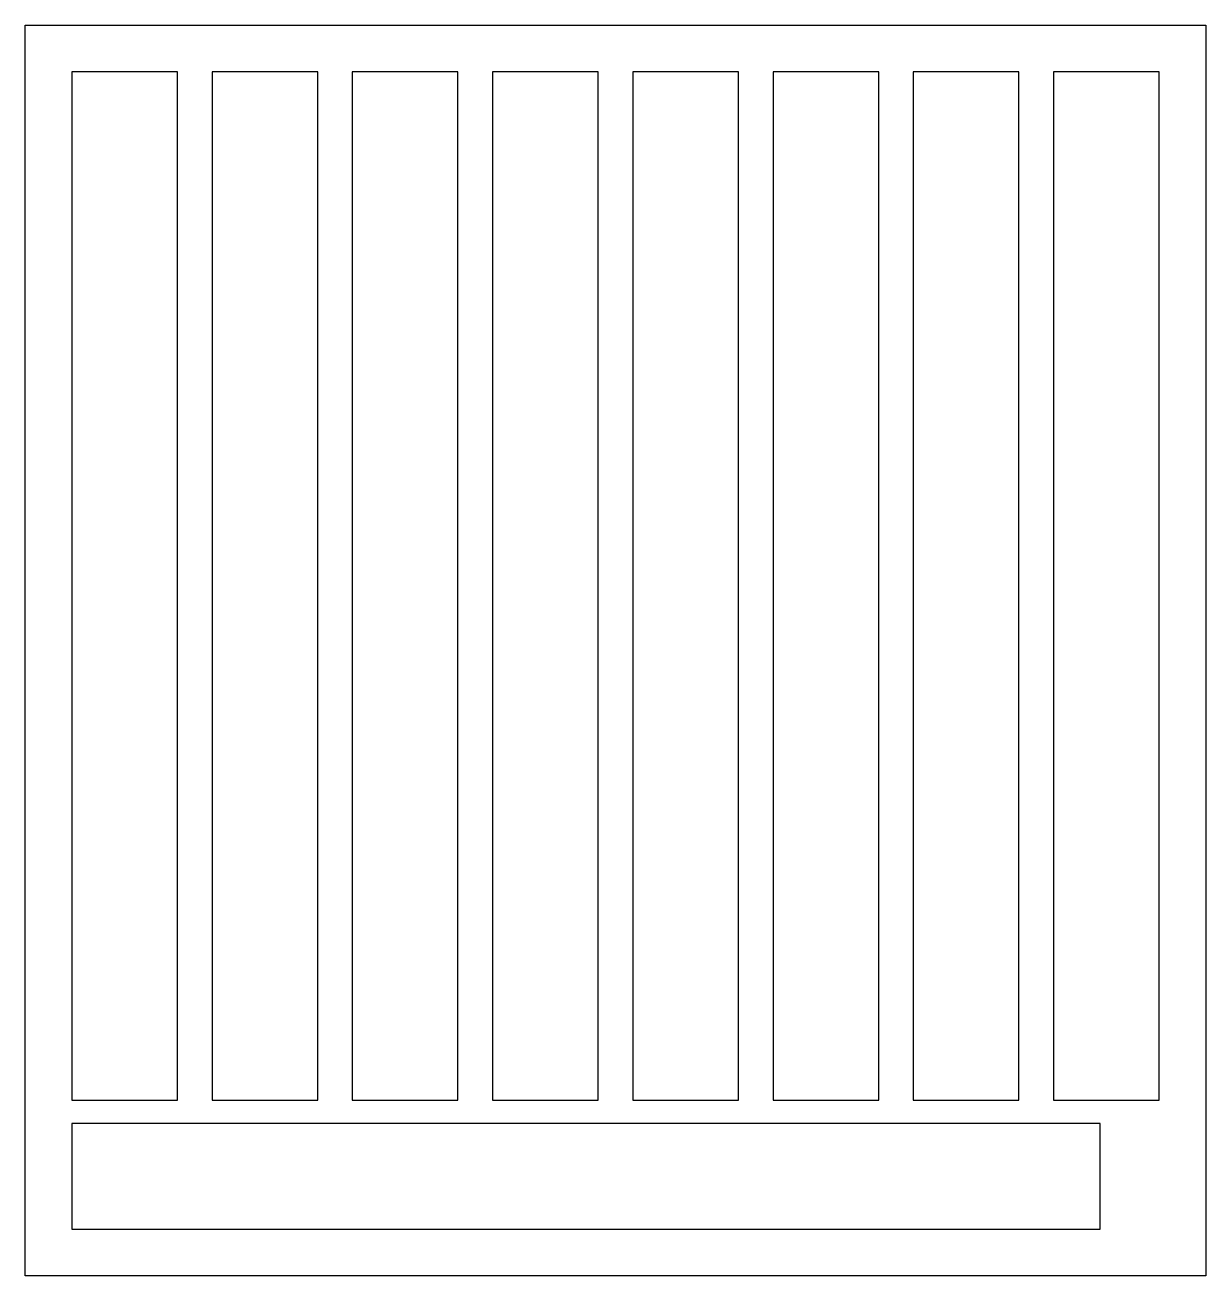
# Model space of a CAD drawing. Header units: millimetres. Extents: x -5 to 121, y -19 to 115.
import ezdxf

# ---------------------------------------------------------------- set-up
doc = ezdxf.new("R2010")
doc.units = ezdxf.units.MM
doc.layers.get('0').update_dxf_attribs({"linetype": 'CONTINUOUS'})

msp = doc.modelspace()

# ---------------------------------------------------------------- linework, layer by layer
for points in [[(-5, 115), (121.3, 115), (121.3, -18.8), (-5, -18.8)], [(0, 0), (11.3, 0), (11.3, 110), (0, 110)], [(26.3, 0), (26.3, 110), (15, 110), (15, 0)], [(41.3, 0), (41.3, 110), (30, 110), (30, 0)], [(56.3, 0), (56.3, 110), (45, 110), (45, 0)], [(71.3, 0), (71.3, 110), (60, 110), (60, 0)], [(86.3, 0), (86.3, 110), (75, 110), (75, 0)], [(101.3, 0), (101.3, 110), (90, 110), (90, 0)], [(116.3, 0), (116.3, 110), (105, 110), (105, 0)], [(110, -2.5), (0, -2.5), (0, -13.8), (110, -13.8)]]:
    msp.add_lwpolyline(points, close=True)

doc.saveas('drawing.dxf')
